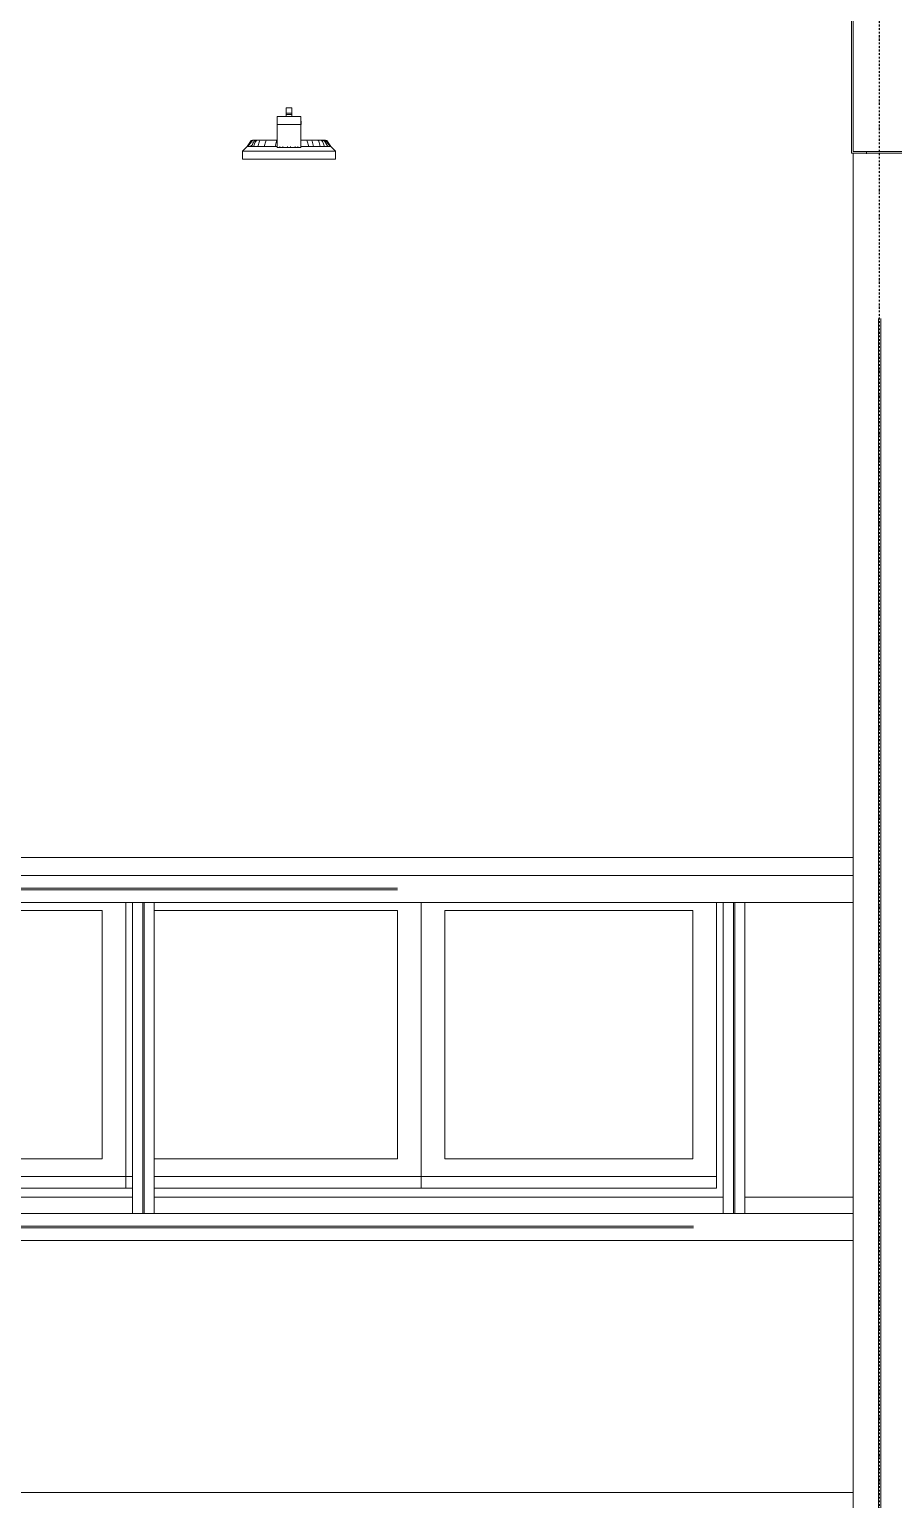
# Model space of a CAD drawing. Header units: millimetres. Extents: x 180139 to 245212, y -4005 to 9345.
# Drawn here: x 221369 to 224296, y -474 to 4504 of the extents above; entities that cross this region are included whole.
import ezdxf

# ---------------------------------------------------------------- set-up
doc = ezdxf.new("R2010")
doc.units = ezdxf.units.MM
doc.linetypes.add('1_Čerchovaná 6_0mm', pattern=[12, 6, -3, 0, -3])
for name, color, linetype, lineweight in [('A-GENM', 7, 'Continuous', 9), ('A-GLAZ', 7, 'Continuous', 9), ('A-WALL', 7, 'Continuous', 9), ('E-LITE-EQPM', 7, 'Continuous', 9), ('S-BEAM', 7, 'Continuous', 9), ('S-COLS', 7, 'Continuous', 9), ('S-FSTN', 7, 'Continuous', 9)]:
    doc.layers.add(name, color=color, linetype=linetype, lineweight=lineweight)
doc.layers.add('S-GRID-1', color=9, linetype='1_Čerchovaná 6_0mm', lineweight=25, true_color=0x808080)

# ---------------------------------------------------------------- blocks, each defined once
blk = doc.blocks.new('Sloup IPE - IPE400-805084-B')
at = {"layer": 'S-COLS'}
for p, q in [((-146994.7, 3525), (-146994.7, -738)), ((-146986.1, -738), (-146986.1, 3525))]:
    blk.add_line(p, q, dxfattribs=at)
blk = doc.blocks.new('Sloup IPE - 387935-B')
at = {"layer": 'S-COLS'}
for p, q in [((-140982.9, -738), (-140982.9, 4084.9)), ((-140802.9, -738), (-140802.9, 4084.9)), ((-140802.9, -738), (-140982.9, -738))]:
    blk.add_line(p, q, dxfattribs=at)
blk = doc.blocks.new('Rámový roh_ šroubovaný s náběhem - 387951-B')
at = {"layer": 'S-FSTN'}
for p, q in [((-140982.9, 4886.6), (-140987.9, 4886.6)), ((-140987.9, 4886.6), (-140987.9, 4872.5)), ((-140797.9, 4886.6), (-140802.9, 4886.6)), ((-140797.9, 4706.8), (-140797.9, 4886.6)), ((-140987.9, 4852.1), (-140987.9, 4084.9)), ((-140797.9, 4084.9), (-140797.9, 4685.4)), ((-140918.2, 4596.8), (-140982.9, 4596.8)), ((-140982.9, 4596.8), (-140982.9, 4582.3)), ((-140982.9, 4582.3), (-140802.9, 4582.3)), ((-140982.9, 4582.3), (-140982.9, 4089.9)), ((-140905.7, 4609.1), (-140892.9, 4609.1)), ((-140886.3, 4609.1), (-140899.5, 4609.1)), ((-140892.9, 4609.1), (-140892.9, 4594.1)), ((-140892.9, 4609.1), (-140885.2, 4609.1)), ((-140802.9, 4596.8), (-140867.6, 4596.8)), ((-140802.9, 4582.3), (-140802.9, 4596.8)), ((-140802.9, 4582.3), (-140802.9, 4089.9)), ((-140987.9, 4084.9), (-140797.9, 4084.9)), ((-140802.9, 4089.9), (-140982.9, 4089.9)), ((-140937.9, 4089.9), (-140937.9, 4082.1))]:
    blk.add_line(p, q, dxfattribs=at)
at = {"layer": 'S-FSTN', "flags": 128}
for points in [[(-140899.5, 4609.1), (-140902, 4604.9), (-140905.3, 4601.5), (-140909.2, 4598.9), (-140913.6, 4597.3), (-140918.2, 4596.8)], [(-140867.6, 4596.8), (-140872.2, 4597.3), (-140876.5, 4598.9), (-140880.5, 4601.5), (-140883.8, 4604.9), (-140886.3, 4609.1)]]:
    blk.add_lwpolyline(points, dxfattribs=at)
blk = doc.blocks.new('OKNO_1k - Okno Hala 1000x1000-586513-B')
at = {"layer": 'A-GENM'}
for p, q in [((-143445.4, 620), (-144445.4, 620)), ((-144445.4, 620), (-144445.4, 610)), ((-144445.4, 580), (-144445.4, 610)), ((-143445.4, 610), (-143445.4, 620)), ((-143445.4, 610), (-143445.4, 580)), ((-144445.4, 580), (-143445.4, 580))]:
    blk.add_line(p, q, dxfattribs=at)
at = {"layer": 'A-GLAZ'}
for p, q in [((-144445.4, 1548), (-144445.4, 620)), ((-143445.4, 620), (-143445.4, 1548)), ((-144365.4, 1520), (-144365.4, 680)), ((-144365.4, 1520), (-143525.4, 1520)), ((-143525.4, 1520), (-143525.4, 680)), ((-144365.4, 680), (-143525.4, 680))]:
    blk.add_line(p, q, dxfattribs=at)
blk = doc.blocks.new('IPE - IPE180-485027-B')
at = {"layer": 'S-BEAM'}
for p, q in [((-146900.4, 1596.1), (-142525.1, 1596.1)), ((-146900.4, 1590.8), (-142525.1, 1590.8))]:
    blk.add_line(p, q, dxfattribs=at)
blk = doc.blocks.new('IPE - 486716-B')
at = {"layer": 'S-BEAM'}
for p, q in [((-146900.4, 1639), (-140982.9, 1639)), ((-146900.4, 1548), (-140982.9, 1548))]:
    blk.add_line(p, q, dxfattribs=at)
blk = doc.blocks.new('IPE - IPE180-V27-B')
at = {"layer": 'S-BEAM'}
for p, q in [((-146900.4, 451.1), (-141523.3, 451.1)), ((-146900.4, 445.8), (-141523.3, 445.8))]:
    blk.add_line(p, q, dxfattribs=at)
blk = doc.blocks.new('IPE - 489591-B')
at = {"layer": 'S-BEAM'}
for p, q in [((-146900.4, 494), (-140982.9, 494)), ((-146900.4, 403), (-140982.9, 403))]:
    blk.add_line(p, q, dxfattribs=at)
blk = doc.blocks.new('OKNO_1k - Okno Hala 1000x1000-V28-B')
at = {"layer": 'A-GENM'}
for p, q in [((-143422.4, 620), (-143445.4, 620)), ((-143445.4, 620), (-143445.4, 610)), ((-143445.4, 580), (-143445.4, 610)), ((-142445.4, 620), (-143349.4, 620)), ((-142445.4, 610), (-142445.4, 620)), ((-142445.4, 610), (-142445.4, 580)), ((-143445.4, 580), (-143422.4, 580)), ((-143349.4, 580), (-142445.4, 580))]:
    blk.add_line(p, q, dxfattribs=at)
at = {"layer": 'A-GLAZ'}
for p, q in [((-143445.4, 1548), (-143445.4, 620)), ((-142445.4, 620), (-142445.4, 1548)), ((-143349.4, 1520), (-142525.4, 1520)), ((-142525.4, 1520), (-142525.4, 680)), ((-143349.4, 680), (-142525.4, 680))]:
    blk.add_line(p, q, dxfattribs=at)
blk = doc.blocks.new('OKNO_1k - Okno Hala 1000x1000-V26-B')
at = {"layer": 'A-GENM'}
for p, q in [((-126335.6, 620), (-127335.6, 620)), ((-127335.6, 620), (-127335.6, 610)), ((-127335.6, 580), (-127335.6, 610)), ((-126335.6, 610), (-126335.6, 620)), ((-126335.6, 610), (-126335.6, 580)), ((-127335.6, 580), (-126335.6, 580))]:
    blk.add_line(p, q, dxfattribs=at)
at = {"layer": 'A-GLAZ'}
for p, q in [((-127335.6, 1548), (-127335.6, 620)), ((-127255.6, 1520), (-127255.6, 680)), ((-127255.6, 1520), (-126415.6, 1520)), ((-126415.6, 1520), (-126415.6, 680)), ((-127255.6, 680), (-126415.6, 680))]:
    blk.add_line(p, q, dxfattribs=at)
blk = doc.blocks.new('Sloup IPE - IPE140-587907-B')
at = {"layer": 'S-COLS'}
for p, q in [((-143388.3, 494), (-143388.3, 1548)), ((-143383.6, 1548), (-143383.6, 494))]:
    blk.add_line(p, q, dxfattribs=at)
blk = doc.blocks.new('Sloup IPE - 507956-B')
at = {"layer": 'S-COLS'}
for p, q in [((-143422.4, 494), (-143422.4, 1548)), ((-143349.4, 494), (-143349.4, 1548))]:
    blk.add_line(p, q, dxfattribs=at)
blk = doc.blocks.new('Sloup IPE - 508076-B')
at = {"layer": 'S-COLS'}
for p, q in [((-141422.4, 494), (-141422.4, 1548)), ((-141349.4, 494), (-141349.4, 1548))]:
    blk.add_line(p, q, dxfattribs=at)
blk = doc.blocks.new('LENS_ARENA_60__120_W_4000K - Standart-593606-B')
at = {"layer": 'E-LITE-EQPM'}
for p, q in [((-128787.9, 4238.8), (-128807.9, 4238.8)), ((-128939.8, 4107.1), (-128955.4, 4091.5)), ((-128640.4, 4091.5), (-128656, 4107.1))]:
    blk.add_line(p, q, dxfattribs=at)
for centre, start, end in [((-128922, 4121.8), 90, 157.9011), ((-128922, 4121.8), 90, 157.9011), ((-128673.8, 4121.8), 22.0989, 90), ((-128673.8, 4121.8), 22.0989, 90)]:
    blk.add_arc(centre, 6.52, start, end, dxfattribs=at)
blk = doc.blocks.new('LENS_ARENA_60__120_W_4000K - Standart-V41-B')
at = {"layer": 'E-LITE-EQPM'}
for p, q in [((-142882.9, 4238.8), (-142902.9, 4238.8)), ((-142902.9, 4238.7), (-142902.9, 4219.7)), ((-142882.9, 4219.7), (-142882.9, 4238.7)), ((-142932.9, 4181.6), (-142932.9, 4209)), ((-142932.9, 4209), (-142852.9, 4209)), ((-142902.9, 4216.2), (-142902.9, 4219.7)), ((-142902.9, 4219.7), (-142882.9, 4219.7)), ((-142902.9, 4209), (-142902.9, 4216.2)), ((-142902.9, 4216.2), (-142882.9, 4216.2)), ((-142882.9, 4219.7), (-142882.9, 4216.2)), ((-142882.9, 4216.2), (-142882.9, 4209)), ((-142852.9, 4209), (-142852.9, 4181.6)), ((-142852.9, 4193.4), (-142851.9, 4193.4)), ((-142851.9, 4193.4), (-142851.9, 4181.4)), ((-142932.9, 4104.3), (-142932.9, 4181.6)), ((-142932.9, 4181.6), (-142852.9, 4181.6)), ((-142852.9, 4181.6), (-142852.9, 4104.3)), ((-142851.9, 4181.4), (-142852.9, 4181.4)), ((-143034.6, 4107.3), (-143050.4, 4091.5)), ((-143050.4, 4091.5), (-143050.4, 4064)), ((-142892.9, 4091.5), (-143050.4, 4091.5)), ((-143023, 4124.3), (-143035, 4107.1)), ((-143035, 4107.1), (-143033.3, 4107.1)), ((-143034.6, 4107.3), (-143032.3, 4107.3)), ((-143020.3, 4123.5), (-143031.8, 4107.1)), ((-143031.8, 4107.1), (-143029.7, 4107.1)), ((-143030.9, 4107.3), (-143024.5, 4107.3)), ((-143016.6, 4112.9), (-143024, 4107.1)), ((-143021.8, 4107.3), (-143013.7, 4107.3)), ((-143014.3, 4128.3), (-143017, 4128.3)), ((-143004.5, 4128.3), (-143014.3, 4128.3)), ((-143007.2, 4121.8), (-143012.6, 4107.1)), ((-143012.6, 4107.3), (-142998.5, 4107.3)), ((-143001.1, 4128.3), (-143004.5, 4128.3)), ((-142989.1, 4128.3), (-143001.1, 4128.3)), ((-142993.2, 4125.2), (-142998.4, 4107.1)), ((-142998.4, 4107.1), (-142997.5, 4107.1)), ((-142997.8, 4107.3), (-142977.2, 4107.3)), ((-142967.2, 4128.3), (-142989.1, 4128.3)), ((-142971.4, 4125.2), (-142976.6, 4107.1)), ((-142976.6, 4107.1), (-142975.3, 4107.1)), ((-142974.8, 4107.3), (-142940.5, 4107.3)), ((-142932.9, 4128.3), (-142967.2, 4128.3)), ((-142935, 4125.2), (-142940.2, 4107.1)), ((-142940.2, 4107.1), (-142935.4, 4107.1)), ((-142935, 4107.3), (-142932.8, 4107.3)), ((-142932.9, 4104.3), (-142852.9, 4104.3)), ((-142923.4, 4107.3), (-142923.4, 4104.3)), ((-142913.4, 4104.3), (-142913.4, 4107.3)), ((-142897.9, 4107.3), (-142897.9, 4104.3)), ((-142735.4, 4091.5), (-142892.9, 4091.5)), ((-142887.9, 4104.3), (-142887.9, 4107.3)), ((-142872.4, 4107.3), (-142872.4, 4104.3)), ((-142862.4, 4104.3), (-142862.4, 4107.3)), ((-142835.4, 4128.3), (-142852.9, 4128.3)), ((-142852.9, 4107.3), (-142850.8, 4107.3)), ((-142850.4, 4107.1), (-142826.1, 4107.1)), ((-142818.7, 4128.3), (-142835.4, 4128.3)), ((-142826.1, 4107.1), (-142831.3, 4125.2)), ((-142825.6, 4107.3), (-142811, 4107.3)), ((-142796.5, 4128.3), (-142818.7, 4128.3)), ((-142809.4, 4107.1), (-142814.6, 4125.2)), ((-142810.5, 4107.1), (-142809.4, 4107.1)), ((-142808.8, 4107.3), (-142788.1, 4107.3)), ((-142784.3, 4128.3), (-142796.5, 4128.3)), ((-142787.1, 4107.1), (-142792.3, 4125.2)), ((-142787.1, 4107.3), (-142773.2, 4107.3)), ((-142781.2, 4128.3), (-142784.3, 4128.3)), ((-142771.4, 4128.3), (-142781.2, 4128.3)), ((-142772.7, 4107.1), (-142778.2, 4121.8)), ((-142774.1, 4107.1), (-142772.7, 4107.1)), ((-142761.8, 4107.1), (-142771.8, 4124.4)), ((-142768.8, 4128.3), (-142771.4, 4128.3)), ((-142771, 4107.3), (-142764, 4107.3)), ((-142753.9, 4107.1), (-142765.4, 4123.5)), ((-142750.7, 4107.1), (-142762.8, 4124.3)), ((-142761.2, 4107.3), (-142754.5, 4107.3)), ((-142755.3, 4107.1), (-142753.9, 4107.1)), ((-142753.5, 4107.3), (-142752.7, 4107.3)), ((-142752.5, 4107.1), (-142750.7, 4107.1)), ((-142735.4, 4091.5), (-142751.2, 4107.3)), ((-142735.4, 4064), (-142735.4, 4091.5)), ((-142892.9, 4064), (-143050.4, 4064)), ((-142735.4, 4064), (-142892.9, 4064))]:
    blk.add_line(p, q, dxfattribs=at)
for centre, radius, start, end in [((-143017, 4121.8), 6.52, 90, 157.9011), ((-143017, 4121.8), 6.52, 90, 157.9011), ((-143009, 4115.6), 13.8, 112.3825, 145), ((-143009, 4115.6), 13.8, 112.3825, 145), ((-142999.5, 4112), 17.1, 106.9445, 176.7746), ((-142999.5, 4112), 17.1, 149.4281, 176.7746), ((-142996.1, 4117.6), 11.8, 114.6958, 159.5033), ((-142996.1, 4117.6), 11.8, 129.6317, 159.5033), ((-142989.1, 4124), 4.3, 90, 163.9413), ((-142989.1, 4124), 4.3, 90, 163.9413), ((-142967.2, 4124), 4.3, 90, 163.9413), ((-142967.2, 4124), 4.3, 90, 163.9413), ((-142930.8, 4124), 4.3, 119.5765, 163.9413), ((-142930.8, 4124), 4.3, 119.5765, 163.9413), ((-142835.4, 4124), 4.3, 16.0587, 90), ((-142835.4, 4124), 4.3, 16.0587, 90), ((-142818.7, 4124), 4.3, 16.0587, 90), ((-142818.7, 4124), 4.3, 16.0587, 90), ((-142796.5, 4124), 4.3, 16.0587, 90), ((-142796.5, 4124), 4.3, 16.0587, 90), ((-142789.2, 4117.6), 11.8, 20.4967, 65.3042), ((-142789.2, 4117.6), 11.8, 20.4967, 50.3683), ((-142781.2, 4115), 13.4, 45.1701, 90), ((-142781.2, 4115), 13.4, 47.1535, 75.0567), ((-142776.7, 4115.6), 13.8, 35, 67.6175), ((-142776.7, 4115.6), 13.8, 35, 67.6175), ((-142768.8, 4121.8), 6.52, 22.0989, 90), ((-142768.8, 4121.8), 6.52, 22.0989, 90)]:
    blk.add_arc(centre, radius, start, end, dxfattribs=at)

msp = doc.modelspace()

# ---------------------------------------------------------------- linework, layer by layer
at = {"layer": 'A-WALL'}
for p, q in [((224158.4, 1700), (218240.9, 1700)), ((223695.9, 1548), (223695.9, 620)), ((221718.9, 550), (220683, 550)), ((223718.9, 550), (221791.9, 550)), ((224158.4, 550), (223791.9, 550)), ((224158.4, -450), (218240.9, -450))]:
    msp.add_line(p, q, dxfattribs=at)
at = {"layer": 'S-GRID-1'}
msp.add_line((224248.4, -3000), (224248.4, 7794.4), dxfattribs=at)

# ---------------------------------------------------------------- block references
at = {"layer": 'A-GLAZ'}
for name, p in [('OKNO_1k - Okno Hala 1000x1000-586513-B', (365141.3, 0)), ('OKNO_1k - Okno Hala 1000x1000-V28-B', (365141.3, 0)), ('OKNO_1k - Okno Hala 1000x1000-V26-B', (350031.6, 0))]:
    msp.add_blockref(name, p, dxfattribs=at)
at = {"layer": 'E-LITE-EQPM'}
for name, p in [('LENS_ARENA_60__120_W_4000K - Standart-593606-B', (351046.3, 0)), ('LENS_ARENA_60__120_W_4000K - Standart-593606-B', (351046.3, 0)), ('LENS_ARENA_60__120_W_4000K - Standart-V41-B', (365141.3, 0))]:
    msp.add_blockref(name, p, dxfattribs=at)
at = {"layer": 'S-BEAM'}
for name in ['IPE - 486716-B', 'IPE - IPE180-485027-B', 'IPE - IPE180-V27-B', 'IPE - 489591-B']:
    msp.add_blockref(name, (365141.3, 0), dxfattribs=at)
at = {"layer": 'S-COLS'}
for name, p in [('Sloup IPE - 387935-B', (365141.3, 0)), ('Sloup IPE - IPE400-805084-B', (371238.8, 0)), ('Sloup IPE - 507956-B', (365141.3, 0)), ('Sloup IPE - IPE140-587907-B', (365141.3, 0)), ('Sloup IPE - 508076-B', (365141.3, 0)), ('Sloup IPE - IPE140-587907-B', (367141.3, 0))]:
    msp.add_blockref(name, p, dxfattribs=at)
at = {"layer": 'S-FSTN'}
msp.add_blockref('Rámový roh_ šroubovaný s náběhem - 387951-B', (365141.3, 0), dxfattribs=at)

doc.saveas('drawing.dxf')
